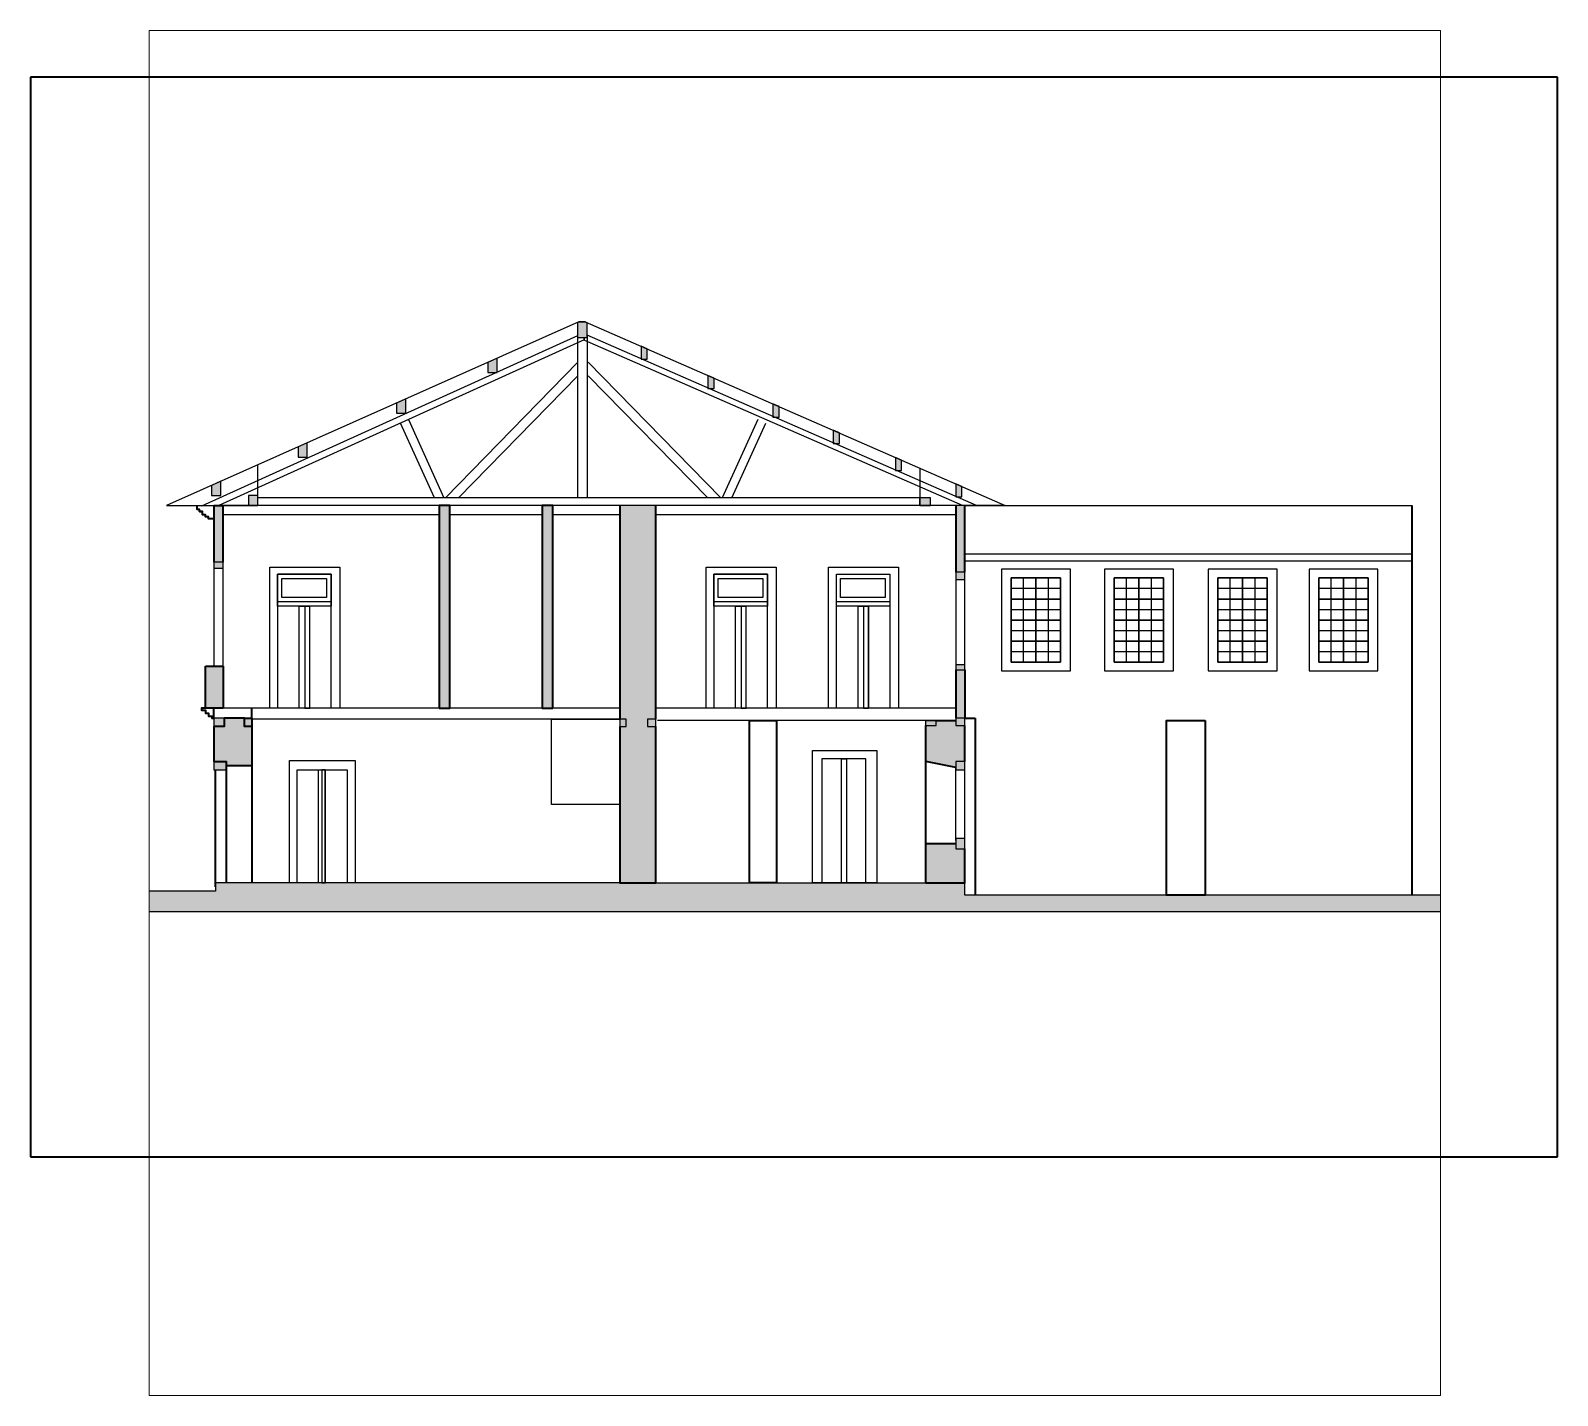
# Paper-space layout 'Layout1' of a CAD drawing. Header units: millimetres. Extents: x 21 to 318, y 57 to 322.
# The model-space entities are those that its viewports show. They can reach past a viewport. Long polylines and large blocks are cut down to what shows.
import ezdxf

# ---------------------------------------------------------------- set-up
doc = ezdxf.new("R2010")
doc.units = ezdxf.units.MM
for name, color, linetype, lineweight in [('A-ALV-___-___-EXI', 250, 'Continuous', 35), ('A-BAS-___-___-EXI', 250, 'Continuous', 25), ('A-COB-___-___-EXI', 250, 'Continuous', 25), ('A-ESC-___-___-EXI', 250, 'Continuous', 25), ('A-JAN-___-___-EXI', 250, 'Continuous', 25), ('A-PIS-___-___-EXI', 250, 'Continuous', 25), ('A-POR-___-___-EXI', 250, 'Continuous', 25)]:
    doc.layers.add(name, color=color, linetype=linetype, lineweight=lineweight)

# ---------------------------------------------------------------- blocks, each defined once
blk = doc.blocks.new('A4 HORIZONTAL - A4-23057379-Não nomeada')
at = {"layer": 'A-ALV-___-___-EXI'}
for p, q in [((317.79, 313), (20.79, 313)), ((20.79, 313), (20.79, 103)), ((317.79, 103), (317.79, 313)), ((20.79, 103), (317.79, 103))]:
    blk.add_line(p, q, dxfattribs=at)

msp = doc.modelspace()

# ---------------------------------------------------------------- hatches: boundary and pattern name
at = {"layer": 'A-ALV-___-___-EXI'}
h = msp.add_hatch(color=11, dxfattribs=at)
h.paths.add_polyline_path([(-124854, -12436), (-124094, -12436), (-124094, -11776), (-124274, -11776), (-124274, -11676), (-124854, -11676), (-124854, -11776)])
h.paths.add_polyline_path([(-130105, -12436), (-130105, -9396), (-130265, -9396), (-130265, -9256), (-130105, -9256), (-130105, -5096), (-130805, -5096), (-130805, -9256), (-130685, -9256), (-130685, -9396), (-130805, -9396), (-130805, -12436), (-130265, -12436)])
h.paths.add_polyline_path([(-124274, -10196), (-124274, -10076), (-124094, -10076), (-124094, -9376), (-124274, -9376), (-124274, -9276), (-124654, -9276), (-124654, -9376), (-124854, -9376), (-124854, -10076)])
h.paths.add_polyline_path([(-137965, -10156), (-137965, -9396), (-138105, -9396), (-138105, -9236), (-138505, -9236), (-138505, -9396), (-138705, -9396), (-138705, -10076), (-138465, -10076), (-138465, -10156)])
h.paths.add_polyline_path([(-124094, -9236), (-124094, -8296), (-124274, -8296), (-124274, -9236)])
h.paths.add_polyline_path([(-132110, -9036), (-132110, -5096), (-132315, -5096), (-132315, -9036)])
h.paths.add_polyline_path([(-134116, -9036), (-134116, -5096), (-134320, -5096), (-134320, -9036)])
h.paths.add_polyline_path([(-138525, -9036), (-138525, -8223), (-138865, -8223), (-138865, -9036)])
h.paths.add_polyline_path([(-124094, -6396), (-124094, -5096), (-124274, -5096), (-124274, -6396)])
h.paths.add_polyline_path([(-138705, -6202), (-138525, -6202), (-138525, -5102), (-138705, -5102)])
at = {"layer": 'A-BAS-___-___-EXI', "true_color": 0xcb9898}
msp.add_hatch(color=253, dxfattribs=at).paths.add_polyline_path([(-114844, -12996), (-114844, -12676), (-124094, -12676), (-124094, -12436), (-138674, -12436), (-138674, -12596), (-139963, -12596), (-139963, -12996), (-127404, -12996)])
at = {"layer": 'A-COB-___-___-EXI', "true_color": 0xc19a82}
h = msp.add_hatch(color=33, dxfattribs=at)
h.paths.add_polyline_path([(-124274, -11776), (-124094, -11776), (-124094, -11576), (-124274, -11576)])
h.paths.add_polyline_path([(-124094, -10240), (-124094, -10076), (-124274, -10076), (-124274, -10240)])
h.paths.add_polyline_path([(-138705, -10236), (-138465, -10236), (-138465, -10076), (-138705, -10076)])
h.paths.add_polyline_path([(-137965, -9396), (-137965, -9236), (-138105, -9236), (-138105, -9396)])
h.paths.add_polyline_path([(-130105, -9396), (-130105, -9256), (-130265, -9256), (-130265, -9396)])
h.paths.add_polyline_path([(-130805, -9396), (-130685, -9396), (-130685, -9256), (-130805, -9256)])
h.paths.add_polyline_path([(-138505, -9396), (-138505, -9236), (-138705, -9236), (-138705, -9396)])
h.paths.add_polyline_path([(-124274, -9376), (-124094, -9376), (-124094, -9236), (-124274, -9236)])
h.paths.add_polyline_path([(-124854, -9376), (-124654, -9376), (-124654, -9276), (-124854, -9276)])
h.paths.add_polyline_path([(-124094, -8296), (-124094, -8196), (-124274, -8196), (-124274, -8296)])
h.paths.add_polyline_path([(-124274, -6536), (-124094, -6536), (-124094, -6396), (-124274, -6396)])
h.paths.add_polyline_path([(-138525, -6322), (-138525, -6202), (-138705, -6202), (-138705, -6322)])
h.paths.add_polyline_path([(-124974, -5096), (-124766, -5096), (-124766, -4951), (-124974, -4951)])
h.paths.add_polyline_path([(-137845, -5096), (-137845, -4905), (-138028, -4905), (-138028, -5096)])
h.paths.add_polyline_path([(-124154, -4931), (-124154, -4729), (-124274, -4676), (-124274, -4931)])
h.paths.add_polyline_path([(-138746, -4905), (-138566, -4905), (-138566, -4625), (-138746, -4705)])
h.paths.add_polyline_path([(-125327, -4418), (-125327, -4216), (-125447, -4163), (-125447, -4418)])
h.paths.add_polyline_path([(-136885, -4156), (-136885, -3876), (-137065, -3957), (-137065, -4156)])
h.paths.add_polyline_path([(-126536, -3889), (-126536, -3687), (-126656, -3634), (-126656, -3889)])
h.paths.add_polyline_path([(-127709, -3376), (-127709, -3174), (-127829, -3121), (-127829, -3376)])
h.paths.add_polyline_path([(-134971, -3304), (-134971, -3024), (-135151, -3104), (-135151, -3304)])
h.paths.add_polyline_path([(-128973, -2823), (-128973, -2621), (-129093, -2568), (-129093, -2823)])
h.paths.add_polyline_path([(-133194, -2513), (-133194, -2233), (-133374, -2313), (-133374, -2513)])
h.paths.add_polyline_path([(-130274, -2254), (-130274, -2052), (-130394, -1999), (-130394, -2254)])
h.paths.add_polyline_path([(-131440, -1831), (-131440, -1542), (-131481, -1524), (-131601, -1524), (-131620, -1532), (-131620, -1831)])

# ---------------------------------------------------------------- linework, layer by layer
at = {"layer": 'A-ALV-___-___-EXI'}
for p, q in [((-130805, -5096), (-130805, -9256)), ((-130105, -9256), (-130105, -5096)), ((-124274, -5096), (-124274, -6396)), ((-124094, -6396), (-124094, -5096)), ((-115400, -5096), (-115400, -12676)), ((-138865, -9036), (-138865, -8223)), ((-138865, -8223), (-138525, -8223)), ((-138525, -8223), (-138525, -9036)), ((-124274, -8296), (-124274, -9236)), ((-124094, -8296), (-124094, -9236)), ((-138525, -9036), (-138865, -9036)), ((-137965, -9256), (-137965, -9036)), ((-124854, -10076), (-124854, -9376)), ((-124654, -9276), (-124274, -9276)), ((-124094, -9236), (-123894, -9236)), ((-124094, -10076), (-124094, -9376)), ((-123894, -9236), (-123894, -12676)), ((-124854, -11676), (-124854, -9976)), ((-124274, -10196), (-124854, -10076)), ((-138674, -12516), (-138674, -10236)), ((-138465, -10156), (-137965, -10156)), ((-124274, -11676), (-124854, -11676)), ((-124854, -12436), (-124854, -11676))]:
    msp.add_line(p, q, dxfattribs=at)
for points in [[(-138985, -5216), (-138925, -5216), (-138985, -5216), (-138985, -5176), (-139025, -5176), (-139025, -5096)], [(-138705, -5356), (-138805, -5356), (-138805, -5316), (-138865, -5316), (-138865, -5276), (-138925, -5276), (-138925, -5216)], [(-138525, -6202), (-138525, -5102), (-138705, -5102), (-138705, -6202)], [(-138105, -9236), (-138505, -9236), (-138505, -9396), (-138705, -9396), (-138705, -10076), (-138465, -10076), (-138465, -10236), (-138465, -12436)], [(-137965, -9396), (-138105, -9396), (-138105, -9236), (-137965, -9236), (-137965, -9396), (-137965, -10156), (-137965, -12436)], [(-130805, -9396), (-130805, -12436), (-130105, -12436), (-130105, -9396)], [(-124854, -12436), (-124094, -12436), (-124094, -11776)]]:
    msp.add_lwpolyline(points, dxfattribs=at)
for points in [[(-134320, -9036), (-134116, -9036), (-134116, -5096), (-134320, -5096)], [(-132110, -9036), (-132110, -5096), (-132315, -5096), (-132315, -9036)], [(-138705, -9036), (-138945, -9036), (-138945, -9076), (-138865, -9076), (-138865, -9136), (-138805, -9136), (-138805, -9196), (-138745, -9196), (-138745, -9236), (-138705, -9236)], [(-127759, -9276), (-127759, -12436), (-128286, -12436), (-128286, -9276)], [(-119424, -9276), (-119424, -12676), (-120176, -12676), (-120176, -9276)]]:
    msp.add_lwpolyline(points, close=True, dxfattribs=at)
at = {"layer": 'A-BAS-___-___-EXI'}
for p, q in [((-130105, -12436), (-124854, -12436)), ((-115400, -12676), (-124094, -12676)), ((-139963, -12996), (-114844, -12996))]:
    msp.add_line(p, q, dxfattribs=at)
for points in [[(-130805, -12436), (-138674, -12436), (-138674, -12596), (-139963, -12596)], [(-114844, -12676), (-124094, -12676), (-124094, -12436)]]:
    msp.add_lwpolyline(points, dxfattribs=at)
at = {"layer": 'A-COB-___-___-EXI'}
for p, q in [((-138934, -5104), (-131620, -1789)), ((-131620, -2311), (-134200, -4951)), ((-131420, -2311), (-128839, -4951)), ((-133945, -4951), (-131620, -2572)), ((-129095, -4951), (-131420, -2572)), ((-134414, -4951), (-135074, -3496)), ((-134918, -3426), (-134227, -4951)), ((-128121, -3426), (-128813, -4951)), ((-128625, -4951), (-127966, -3496)), ((-134320, -5276), (-138525, -5276)), ((-132315, -5276), (-134116, -5276)), ((-130805, -5276), (-132110, -5276)), ((-130105, -5096), (-130805, -5096)), ((-124274, -5276), (-130105, -5276)), ((-124094, -5096), (-124274, -5096)), ((-124094, -5096), (-115400, -5096)), ((-124094, -5096), (-123314, -5096)), ((-138525, -6322), (-138705, -6322)), ((-124274, -6396), (-124274, -6536)), ((-124094, -6396), (-124274, -6396)), ((-124094, -6536), (-124094, -6396)), ((-124274, -6536), (-124094, -6536)), ((-124274, -8196), (-124274, -8296)), ((-124274, -8296), (-124094, -8296)), ((-130805, -9256), (-130805, -9396)), ((-130685, -9256), (-130805, -9256)), ((-130805, -9396), (-130685, -9396)), ((-130685, -9396), (-130685, -9256)), ((-124854, -9376), (-124854, -9276)), ((-124854, -9276), (-124654, -9276)), ((-124094, -9236), (-124274, -9236)), ((-124274, -9236), (-124274, -9376)), ((-124274, -9376), (-124094, -9376)), ((-124094, -9376), (-124094, -9236))]:
    msp.add_line(p, q, dxfattribs=at)
for points in [[(-131620, -1831), (-131620, -1532), (-131601, -1524), (-139624, -5096), (-138704, -5096)], [(-131620, -4951), (-131620, -1831), (-131440, -1831), (-131440, -1542), (-131481, -1524), (-131601, -1524), (-131481, -1524), (-123314, -5096), (-124974, -5096), (-124766, -5096), (-124766, -4951), (-124974, -4951)], [(-124144, -5096), (-131484, -1886), (-131502, -1877), (-131502, -1831), (-131502, -1877), (-138604, -5096)], [(-123868, -5096), (-131440, -1784), (-131440, -4951)], [(-124274, -5096), (-130105, -5096), (-138605, -5096), (-137845, -5096), (-137845, -4304)], [(-124974, -4370), (-124974, -5096), (-124974, -4951), (-137845, -4951)], [(-138525, -6322), (-138525, -6202), (-138705, -6202), (-138705, -6322)], [(-124094, -8296), (-124094, -8196), (-124274, -8196)], [(-138505, -9236), (-138705, -9236), (-138705, -9396)], [(-124854, -9376), (-124654, -9376), (-124654, -9276)], [(-138705, -10076), (-138705, -10236), (-138465, -10236)]]:
    msp.add_lwpolyline(points, dxfattribs=at)
for points in [[(-130394, -2254), (-130274, -2254), (-130274, -2052), (-130394, -1999)], [(-133374, -2313), (-133374, -2513), (-133194, -2513), (-133194, -2233)], [(-129093, -2823), (-128973, -2823), (-128973, -2621), (-129093, -2568)], [(-135151, -3104), (-135151, -3304), (-134971, -3304), (-134971, -3024)], [(-127829, -3376), (-127709, -3376), (-127709, -3174), (-127829, -3121)], [(-126656, -3889), (-126536, -3889), (-126536, -3687), (-126656, -3634)], [(-137065, -3957), (-137065, -4156), (-136885, -4156), (-136885, -3876)], [(-125447, -4418), (-125327, -4418), (-125327, -4216), (-125447, -4163)], [(-138746, -4705), (-138746, -4905), (-138566, -4905), (-138566, -4625)], [(-124274, -4931), (-124154, -4931), (-124154, -4729), (-124274, -4676)], [(-137845, -5096), (-137845, -4905), (-138028, -4905), (-138028, -5096)], [(-124094, -6179), (-124094, -6040), (-115400, -6040), (-115400, -6179)], [(-130105, -9396), (-130105, -9256), (-130265, -9256), (-130265, -9396)], [(-124094, -10240), (-124094, -10076), (-124274, -10076), (-124274, -10240)]]:
    msp.add_lwpolyline(points, close=True, dxfattribs=at)
at = {"layer": 'A-ESC-___-___-EXI'}
msp.add_lwpolyline([(-132135, -10916), (-132135, -9256), (-130805, -9256), (-130805, -10916)], close=True, dxfattribs=at)
at = {"layer": 'A-JAN-___-___-EXI'}
for p, q in [((-138705, -6322), (-138705, -8223)), ((-138525, -8223), (-138525, -6322)), ((-124274, -6396), (-124274, -8196)), ((-124094, -8196), (-124094, -6396)), ((-122233, -6506), (-123193, -6506)), ((-123193, -6506), (-122233, -6506)), ((-122713, -6506), (-122233, -6506)), ((-122713, -8146), (-122713, -6506)), ((-122233, -8146), (-122233, -6506)), ((-122233, -6506), (-122233, -8146)), ((-122233, -6506), (-122233, -7326)), ((-120233, -6506), (-121193, -6506)), ((-121193, -6506), (-120233, -6506)), ((-120713, -6506), (-120233, -6506)), ((-120713, -8146), (-120713, -6506)), ((-120233, -8146), (-120233, -6506)), ((-120233, -6506), (-120233, -8146)), ((-120233, -6506), (-120233, -7326)), ((-118213, -6506), (-119173, -6506)), ((-119173, -6506), (-118213, -6506)), ((-118693, -6506), (-118213, -6506)), ((-118693, -8146), (-118693, -6506)), ((-118213, -8146), (-118213, -6506)), ((-118213, -6506), (-118213, -8146)), ((-118213, -6506), (-118213, -7326)), ((-116253, -6506), (-117213, -6506)), ((-117213, -6506), (-116253, -6506)), ((-116733, -6506), (-116253, -6506)), ((-116733, -8146), (-116733, -6506)), ((-116253, -8146), (-116253, -6506)), ((-116253, -6506), (-116253, -8146)), ((-116253, -6506), (-116253, -7326)), ((-123193, -6916), (-123193, -7736)), ((-122233, -6916), (-123193, -6916)), ((-123193, -6916), (-122233, -6916)), ((-123193, -7326), (-123193, -6916)), ((-122233, -7736), (-122233, -6916)), ((-122233, -6916), (-122233, -7326)), ((-121193, -6916), (-121193, -7736)), ((-120233, -6916), (-121193, -6916)), ((-121193, -6916), (-120233, -6916)), ((-121193, -7326), (-121193, -6916)), ((-120233, -7736), (-120233, -6916)), ((-120233, -6916), (-120233, -7326)), ((-119173, -6916), (-119173, -7736)), ((-118213, -6916), (-119173, -6916)), ((-119173, -6916), (-118213, -6916)), ((-119173, -7326), (-119173, -6916)), ((-118213, -7736), (-118213, -6916)), ((-118213, -6916), (-118213, -7326)), ((-117213, -6916), (-117213, -7736)), ((-116253, -6916), (-117213, -6916)), ((-117213, -6916), (-116253, -6916)), ((-117213, -7326), (-117213, -6916)), ((-116253, -7736), (-116253, -6916)), ((-116253, -6916), (-116253, -7326)), ((-122233, -7326), (-123193, -7326)), ((-122233, -7326), (-123193, -7326)), ((-123193, -7326), (-122233, -7326)), ((-123193, -7736), (-123193, -7326)), ((-122233, -7326), (-123193, -7326)), ((-122233, -8146), (-122233, -7326)), ((-122233, -7326), (-122233, -7736)), ((-120233, -7326), (-121193, -7326)), ((-120233, -7326), (-121193, -7326)), ((-121193, -7326), (-120233, -7326)), ((-121193, -7736), (-121193, -7326)), ((-120233, -7326), (-121193, -7326)), ((-120233, -8146), (-120233, -7326)), ((-120233, -7326), (-120233, -7736)), ((-118213, -7326), (-119173, -7326)), ((-118213, -7326), (-119173, -7326)), ((-119173, -7326), (-118213, -7326)), ((-119173, -7736), (-119173, -7326)), ((-118213, -7326), (-119173, -7326)), ((-118213, -8146), (-118213, -7326)), ((-118213, -7326), (-118213, -7736)), ((-116253, -7326), (-117213, -7326)), ((-116253, -7326), (-117213, -7326)), ((-117213, -7326), (-116253, -7326)), ((-117213, -7736), (-117213, -7326)), ((-116253, -7326), (-117213, -7326)), ((-116253, -8146), (-116253, -7326)), ((-116253, -7326), (-116253, -7736)), ((-123193, -7736), (-122233, -7736)), ((-122233, -7736), (-123193, -7736)), ((-121193, -7736), (-120233, -7736)), ((-120233, -7736), (-121193, -7736)), ((-119173, -7736), (-118213, -7736)), ((-118213, -7736), (-119173, -7736)), ((-117213, -7736), (-116253, -7736)), ((-116253, -7736), (-117213, -7736)), ((-122233, -8146), (-122713, -8146)), ((-120233, -8146), (-120713, -8146)), ((-118213, -8146), (-118693, -8146)), ((-116253, -8146), (-116733, -8146)), ((-124274, -11616), (-124274, -10196))]:
    msp.add_line(p, q, dxfattribs=at)
for points in [[(-122040, -8315), (-122040, -6335), (-123380, -6335), (-123380, -8315)], [(-122233, -6916), (-122233, -6506), (-123193, -6506), (-123193, -6916)], [(-123193, -8146), (-123193, -6506), (-122713, -6506), (-122713, -8146)], [(-123193, -7326), (-123193, -6506), (-123193, -8146), (-122233, -8146), (-123193, -8146)], [(-122473, -6506), (-122473, -8146), (-122953, -8146), (-122953, -6506)], [(-120040, -8315), (-120040, -6335), (-121380, -6335), (-121380, -8315)], [(-120233, -6916), (-120233, -6506), (-121193, -6506), (-121193, -6916)], [(-121193, -8146), (-121193, -6506), (-120713, -6506), (-120713, -8146)], [(-121193, -7326), (-121193, -6506), (-121193, -8146), (-120233, -8146), (-121193, -8146)], [(-120473, -6506), (-120473, -8146), (-120953, -8146), (-120953, -6506)], [(-118020, -8315), (-118020, -6335), (-119360, -6335), (-119360, -8315)], [(-118213, -6916), (-118213, -6506), (-119173, -6506), (-119173, -6916)], [(-119173, -8146), (-119173, -6506), (-118693, -6506), (-118693, -8146)], [(-119173, -7326), (-119173, -6506), (-119173, -8146), (-118213, -8146), (-119173, -8146)], [(-118453, -6506), (-118453, -8146), (-118933, -8146), (-118933, -6506)], [(-116060, -8315), (-116060, -6335), (-117400, -6335), (-117400, -8315)], [(-116253, -6916), (-116253, -6506), (-117213, -6506), (-117213, -6916)], [(-117213, -8146), (-117213, -6506), (-116733, -6506), (-116733, -8146)], [(-117213, -7326), (-117213, -6506), (-117213, -8146), (-116253, -8146), (-117213, -8146)], [(-116493, -6506), (-116493, -8146), (-116973, -8146), (-116973, -6506)], [(-123193, -6711), (-123193, -7121), (-122233, -7121), (-122233, -6711)], [(-121193, -6711), (-121193, -7121), (-120233, -7121), (-120233, -6711)], [(-119173, -6711), (-119173, -7121), (-118213, -7121), (-118213, -6711)], [(-117213, -6711), (-117213, -7121), (-116253, -7121), (-116253, -6711)], [(-122233, -7531), (-122233, -7941), (-123193, -7941), (-123193, -7531)], [(-120233, -7531), (-120233, -7941), (-121193, -7941), (-121193, -7531)], [(-118213, -7531), (-118213, -7941), (-119173, -7941), (-119173, -7531)], [(-116253, -7531), (-116253, -7941), (-117213, -7941), (-117213, -7531)], [(-122233, -7736), (-122233, -8146), (-123193, -8146), (-123193, -7736)], [(-120233, -7736), (-120233, -8146), (-121193, -8146), (-121193, -7736)], [(-118213, -7736), (-118213, -8146), (-119173, -8146), (-119173, -7736)], [(-116253, -7736), (-116253, -8146), (-117213, -8146), (-117213, -7736)]]:
    msp.add_lwpolyline(points, close=True, dxfattribs=at)
msp.add_lwpolyline([(-124094, -11576), (-124274, -11576), (-124274, -11776), (-124094, -11776), (-124094, -11576), (-124094, -10276), (-124094, -10136)], dxfattribs=at)
at = {"layer": 'A-PIS-___-___-EXI'}
for p, q in [((-130805, -9036), (-138705, -9036)), ((-124274, -9036), (-130105, -9036)), ((-130805, -9256), (-137965, -9256)), ((-124274, -9276), (-130074, -9276))]:
    msp.add_line(p, q, dxfattribs=at)
at = {"layer": 'A-POR-___-___-EXI'}
for points in [[(-137614, -9036), (-137614, -6296), (-136254, -6296), (-136254, -9036)], [(-137380, -6886), (-137380, -6516), (-136510, -6516), (-136510, -6886)], [(-129126, -9036), (-129126, -6296), (-127766, -6296), (-127766, -9036)], [(-128893, -6886), (-128893, -6516), (-128023, -6516), (-128023, -6886)], [(-126746, -9036), (-126746, -6296), (-125386, -6296), (-125386, -9036)], [(-125555, -9036), (-126595, -9036), (-126595, -6436), (-125555, -6436), (-125555, -7053), (-126595, -7053), (-126595, -6436), (-125555, -6436)], [(-126513, -6886), (-126513, -6516), (-125643, -6516), (-125643, -6886)], [(-137463, -7053), (-137463, -6963), (-136423, -6963), (-136423, -7053)], [(-136838, -9036), (-136838, -7053), (-136934, -7053), (-136934, -9036)], [(-128976, -7053), (-128976, -6963), (-127936, -6963), (-127936, -7053)], [(-128350, -9036), (-128350, -7053), (-128446, -7053), (-128446, -9036)], [(-126595, -7053), (-126595, -6963), (-125555, -6963), (-125555, -7053)], [(-125970, -9036), (-126173, -9036), (-126173, -7053), (-125970, -7053)], [(-125970, -9036), (-125970, -7053), (-126066, -7053), (-126066, -9036)], [(-137233, -12436), (-137233, -10056), (-135953, -10056), (-135953, -12436)], [(-125808, -9861), (-125808, -12436), (-127061, -12436), (-127061, -9861)], [(-126880, -10024), (-126880, -12436), (-126023, -12436), (-126023, -10024)], [(-126399, -10024), (-126399, -12436), (-126496, -12436), (-126496, -10024)], [(-136112, -10239), (-136112, -12436), (-137081, -12436), (-137081, -10239)], [(-136538, -10239), (-136538, -12436), (-136666, -12436), (-136666, -10239)], [(-136538, -12436), (-136538, -10239), (-136600, -10239), (-136600, -12436)]]:
    msp.add_lwpolyline(points, close=True, dxfattribs=at)
for points in [[(-137463, -7053), (-137463, -6436), (-136423, -6436), (-137463, -6436), (-137463, -9036)], [(-136423, -9036), (-136423, -6436), (-136423, -7053)], [(-128976, -7053), (-128976, -6436), (-127936, -6436), (-128976, -6436), (-128976, -9036)], [(-127936, -9036), (-127936, -6436), (-127936, -7053)], [(-136838, -9036), (-137041, -9036), (-137041, -7053), (-136838, -7053)], [(-128350, -9036), (-128554, -9036), (-128554, -7053), (-128350, -7053)]]:
    msp.add_lwpolyline(points, dxfattribs=at)

psp = doc.layouts.get("Layout1")

# ---------------------------------------------------------------- block references
at = {"layer": 'A-PIS-___-___-EXI'}
psp.add_blockref('A4 HORIZONTAL - A4-23057379-Não nomeada', (0, 0), dxfattribs=at)

# ---------------------------------------------------------------- viewports
at = {"layer": 'A-BAS-___-___-EXI'}
psp.add_viewport(center=(169.44, 189.36), size=(251.18, 265.483), view_center_point=(-127403.86, -9132.89), view_height=26548.332, dxfattribs=at)

doc.saveas('drawing.dxf')
